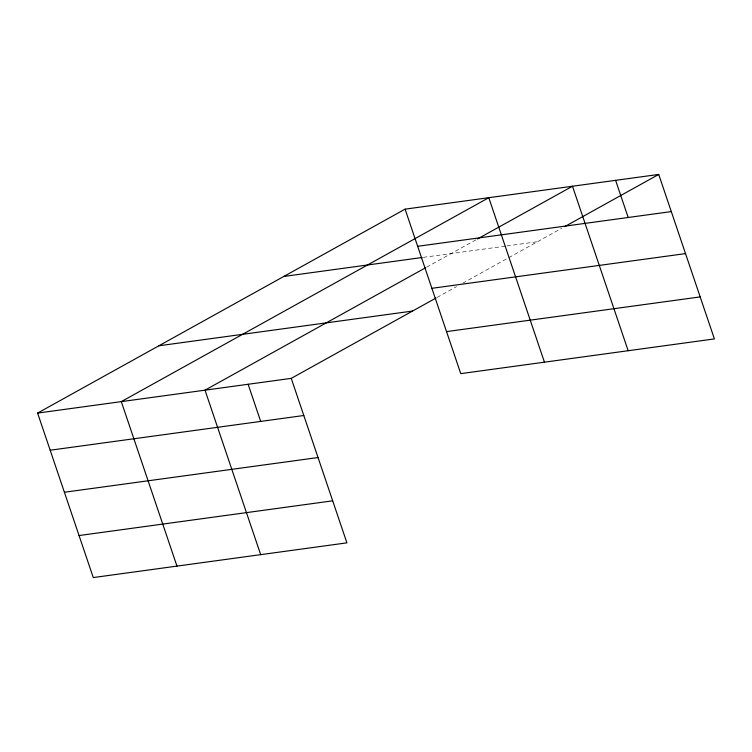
<?xml version="1.0" encoding="UTF-8"?>
<svg xmlns="http://www.w3.org/2000/svg" width="752" height="752" viewBox="0 0 752 752"><rect width="100%" height="100%" fill="white"/><g stroke="black" fill="none" stroke-linecap="round" stroke-linejoin="round"><path stroke-width="0.56" stroke-dasharray="3.76 2.82" d="M426.638 267.176L476.486 239.521M437.091 297.425L456.549 286.634M462.696 283.222L507.76 258.218M508.784 257.645L561.706 228.279M423.32 257.353L505.682 246.083M506.82 245.923L537.454 241.73"/><path stroke-width="1.13" d="M37.6 413.083L291.24 378.369L346.916 542.85L93.276 577.564L37.6 413.083L405.084 209.15L658.724 174.436L714.4 338.917L460.76 373.631L405.084 209.15M425.613 267.74L205.005 390.166L260.681 554.647M477.492 238.957L572.488 186.242L628.164 350.723M291.24 378.369L436.066 297.999M564.743 226.596L658.724 174.436M417.661 246.299L671.301 211.585M283.814 276.445L422.154 257.513M431.883 288.317L685.523 253.603M158.869 345.788L412.51 311.065M446.538 331.613L700.178 296.899M50.177 450.222L303.817 415.508M64.399 492.25L318.04 457.536M79.054 535.546L332.694 500.823M615.606 180.339L628.183 217.488M544.457 362.182L488.791 197.701L121.298 401.624L176.974 566.106M248.122 384.263L260.7 421.411"/></g></svg>
